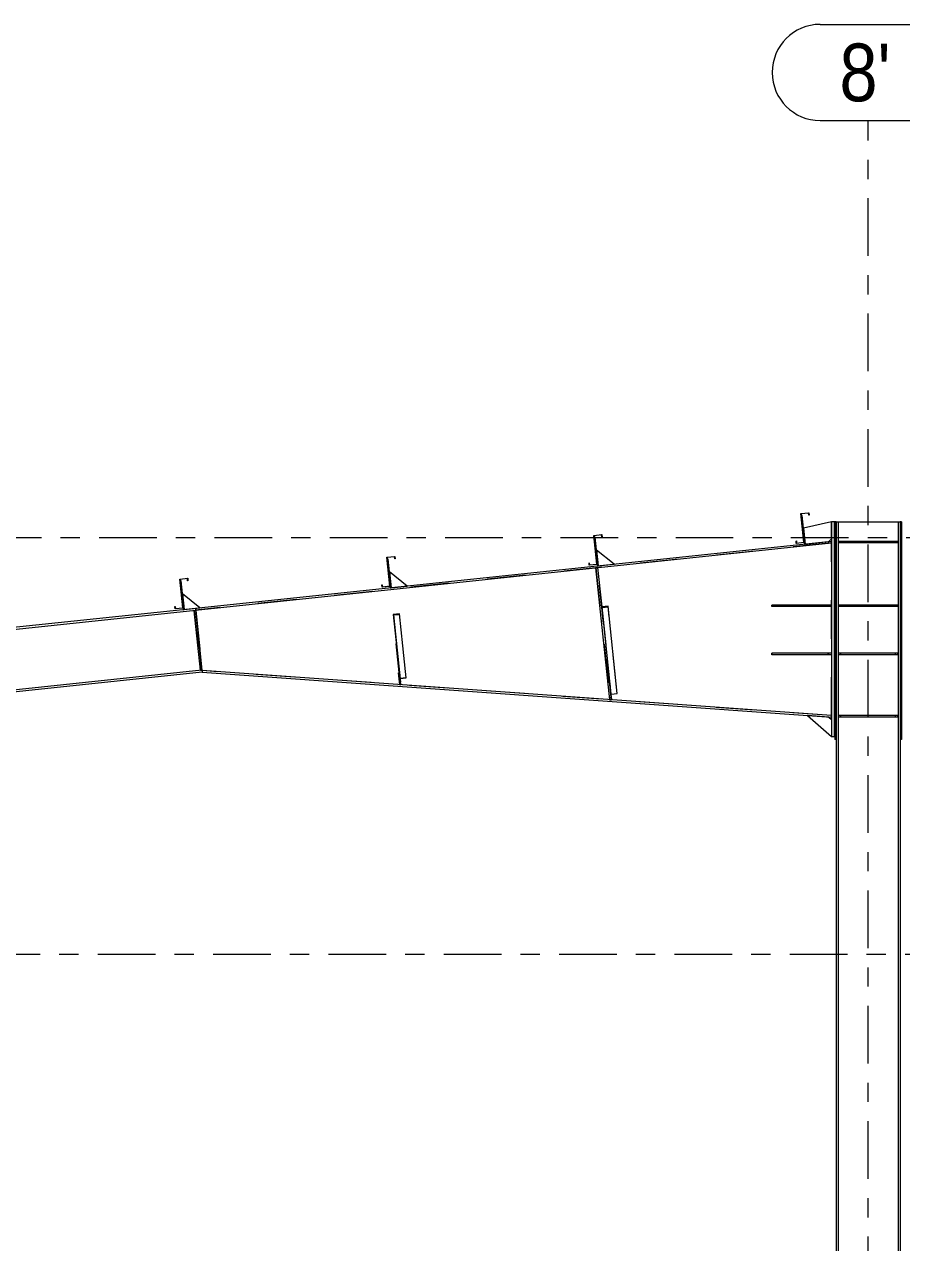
# Model space of a CAD drawing. Header units: millimetres. Extents: x -49 to 773, y -82 to 492.
# Drawn here: x 178.2 to 223.8, y 241.3 to 304.7 of the extents above; entities that cross this region are included whole.
import ezdxf

# ---------------------------------------------------------------- set-up
doc = ezdxf.new("R2010")
doc.units = ezdxf.units.MM
for name, pattern in [('XKITLINE00', [0]), ('XKITLINE02', [4, 2, -2]), ('XKITLINE03', [6, 3, -1, 1, -1])]:
    doc.linetypes.add(name, pattern=pattern)
doc.layers.add('Part', color=2, linetype='Continuous', lineweight=0)
doc.layers.add('S-grid', color=1, linetype='Continuous', lineweight=0)
doc.styles.add('ARIAL', font='ARIAL.TTF')

# ---------------------------------------------------------------- blocks, each defined once
blk = doc.blocks.new('*A201')
at = {"layer": 'Part'}
blk.add_hatch(color=3, dxfattribs=at).paths.add_polyline_path([(197.039, 276.987), (197.453, 277.03), (197.466, 276.906), (197.451, 276.904), (197.44, 277.014), (197.055, 276.973), (197.213, 275.48), (196.798, 275.436), (196.785, 275.56), (196.8, 275.562), (196.811, 275.453), (197.196, 275.493)], flags=17)
blk = doc.blocks.new('*A202')
at = {"layer": 'Part'}
blk.add_hatch(color=3, dxfattribs=at).paths.add_polyline_path([(207.812, 278.123), (208.226, 278.167), (208.24, 278.042), (208.225, 278.041), (208.213, 278.15), (207.829, 278.11), (207.986, 276.616), (207.572, 276.572), (207.559, 276.697), (207.574, 276.698), (207.585, 276.589), (207.97, 276.63)], flags=17)
blk = doc.blocks.new('*A203')
at = {"layer": 'Part'}
blk.add_hatch(color=3, dxfattribs=at).paths.add_polyline_path([(207.812, 278.123), (208.226, 278.167), (208.24, 278.042), (208.225, 278.041), (208.213, 278.15), (207.829, 278.11), (207.986, 276.616), (207.572, 276.572), (207.559, 276.697), (207.574, 276.698), (207.585, 276.589), (207.97, 276.63)], flags=17)
blk = doc.blocks.new('*A207')
at = {"layer": 'Part'}
blk.add_hatch(color=3, dxfattribs=at).paths.add_polyline_path([(208.218, 274.415), (208.55, 274.45), (208.553, 274.417), (208.238, 274.384), (208.303, 273.771), (208.286, 273.77)], flags=17)
blk = doc.blocks.new('*A208')
at = {"layer": 'Part'}
blk.add_hatch(color=3, dxfattribs=at).paths.add_polyline_path([(197.367, 274.011), (197.699, 274.046), (197.702, 274.02), (197.387, 273.987), (197.439, 273.492), (197.422, 273.49)], flags=17)
blk = doc.blocks.new('*A232')
at = {"layer": 'Part'}
blk.add_hatch(color=3, dxfattribs=at).paths.add_polyline_path([(218.586, 279.259), (219, 279.303), (219.013, 279.179), (218.998, 279.177), (218.987, 279.287), (218.602, 279.246), (218.76, 277.753), (218.345, 277.709), (218.332, 277.833), (218.347, 277.835), (218.359, 277.725), (218.743, 277.766)], flags=17)
blk = doc.blocks.new('*A233')
at = {"layer": 'Part'}
blk.add_hatch(color=3, dxfattribs=at).paths.add_polyline_path([(218.586, 279.259), (219, 279.303), (219.013, 279.179), (218.998, 279.177), (218.987, 279.287), (218.602, 279.246), (218.76, 277.753), (218.345, 277.709), (218.332, 277.833), (218.347, 277.835), (218.359, 277.725), (218.743, 277.766)], flags=17)
blk = doc.blocks.new('*A234')
at = {"layer": 'Part'}
blk.add_hatch(color=3, dxfattribs=at).paths.add_polyline_path([(186.265, 275.85), (186.679, 275.894), (186.692, 275.77), (186.677, 275.768), (186.666, 275.877), (186.281, 275.837), (186.439, 274.343), (186.025, 274.3), (186.011, 274.424), (186.026, 274.426), (186.038, 274.316), (186.422, 274.357)], flags=17)
blk = doc.blocks.new('*A235')
at = {"layer": 'Part'}
blk.add_hatch(color=3, dxfattribs=at).paths.add_polyline_path([(186.265, 275.85), (186.679, 275.894), (186.692, 275.77), (186.677, 275.768), (186.666, 275.877), (186.281, 275.837), (186.439, 274.343), (186.025, 274.3), (186.011, 274.424), (186.026, 274.426), (186.038, 274.316), (186.422, 274.357)], flags=17)
blk = doc.blocks.new('*A236')
at = {"layer": 'Part'}
blk.add_hatch(color=3, dxfattribs=at).paths.add_polyline_path([(197.039, 276.987), (197.453, 277.03), (197.466, 276.906), (197.451, 276.904), (197.44, 277.014), (197.055, 276.973), (197.213, 275.48), (196.798, 275.436), (196.785, 275.56), (196.8, 275.562), (196.811, 275.453), (197.196, 275.493)], flags=17)
blk = doc.blocks.new('*A1010')
at = {"layer": 'S-grid', "color": 1, "linetype": 'XKITLINE03', "lineweight": 0}
blk.add_line((134.068, 278.019), (310.099, 278.019), dxfattribs=at)
blk = doc.blocks.new('*A1011')
at = {"layer": 'S-grid', "color": 1, "linetype": 'XKITLINE03', "lineweight": 0}
blk.add_line((-10, 256.353), (505.59, 256.353), dxfattribs=at)
blk = doc.blocks.new('*A1057')
at = {"layer": 'S-grid', "color": 1, "linetype": 'XKITLINE03', "lineweight": 0}
blk.add_line((222.083, 160.659), (222.083, 299.704), dxfattribs=at)
at = {"layer": 'S-grid', "color": 3, "style": 'ARIAL', "width": 0.85}
blk.add_text("8'", height=3, dxfattribs=at).set_placement((220.589, 300.704))
blk = doc.blocks.new('*A1061')
at = {"layer": 'Part', "color": 2, "linetype": 'XKITLINE00', "lineweight": 0}
for p, q in [((197.646, 270.975), (197.687, 270.979)), ((197.711, 270.361), (197.646, 270.975)), ((197.71, 270.766), (197.753, 270.358))]:
    blk.add_line(p, q, dxfattribs=at)
at = {"layer": 'Part', "color": 7, "linetype": 'XKITLINE02', "lineweight": 0}
for p, q in [((197.687, 270.979), (197.71, 270.766)), ((197.698, 270.477), (197.74, 270.482)), ((197.711, 270.361), (197.711, 270.353)), ((197.753, 270.358), (197.711, 270.353))]:
    blk.add_line(p, q, dxfattribs=at)
blk = doc.blocks.new('*A1062')
at = {"layer": 'Part', "color": 2, "linetype": 'XKITLINE00', "lineweight": 0}
blk.add_line((198.091, 275.489), (197.175, 276.23), dxfattribs=at)
at = {"layer": 'Part', "color": 7, "linetype": 'XKITLINE02', "lineweight": 0}
for p, q in [((197.175, 276.23), (197.263, 275.401)), ((197.263, 275.401), (198.091, 275.489))]:
    blk.add_line(p, q, dxfattribs=at)
blk = doc.blocks.new('*A1063')
at = {"layer": 'Part', "color": 7, "linetype": 'XKITLINE02', "lineweight": 0}
for p, q in [((208.004, 276.45), (207.921, 276.442)), ((207.921, 276.442), (208.646, 269.563)), ((208.729, 269.572), (208.004, 276.45)), ((208.633, 269.687), (208.716, 269.696)), ((208.646, 269.563), (208.729, 269.572))]:
    blk.add_line(p, q, dxfattribs=at)
blk = doc.blocks.new('*A1064')
at = {"layer": 'Part', "color": 7, "linetype": 'XKITLINE02', "lineweight": 0}
for p, q in [((207.921, 276.442), (208.004, 276.45)), ((208.218, 274.415), (208.682, 270.02)), ((208.633, 269.687), (208.716, 269.696)), ((208.645, 269.578), (208.646, 269.563)), ((208.729, 269.572), (208.646, 269.563))]:
    blk.add_line(p, q, dxfattribs=at)
at = {"layer": 'Part', "color": 2, "linetype": 'XKITLINE00', "lineweight": 0}
for p, q in [((208.645, 269.578), (207.921, 276.442)), ((208.004, 276.45), (208.218, 274.415)), ((208.682, 270.02), (208.729, 269.572))]:
    blk.add_line(p, q, dxfattribs=at)
blk = doc.blocks.new('*A1065')
at = {"layer": 'Part', "color": 2, "linetype": 'XKITLINE00', "lineweight": 0}
for p, q in [((207.879, 278.029), (207.837, 278.025)), ((208.036, 276.538), (207.879, 278.029)), ((207.986, 276.616), (207.995, 276.533))]:
    blk.add_line(p, q, dxfattribs=at)
at = {"layer": 'Part', "color": 7, "linetype": 'XKITLINE02', "lineweight": 0}
for p, q in [((207.837, 278.025), (207.986, 276.616)), ((207.995, 276.533), (208.036, 276.538))]:
    blk.add_line(p, q, dxfattribs=at)
blk = doc.blocks.new('*A1069')
at = {"layer": 'Part', "color": 2, "linetype": 'XKITLINE00', "lineweight": 0}
for p, q in [((220.417, 278.837), (220.35, 278.837)), ((220.35, 278.837), (220.35, 267.503)), ((220.417, 278.837), (220.417, 267.503)), ((220.417, 267.503), (220.35, 267.503))]:
    blk.add_line(p, q, dxfattribs=at)
blk = doc.blocks.new('*A1070')
at = {"layer": 'Part', "color": 2, "linetype": 'XKITLINE00', "lineweight": 0}
for p, q in [((223.817, 278.837), (223.75, 278.837)), ((223.75, 278.837), (223.75, 267.503)), ((223.817, 278.837), (223.817, 267.503)), ((223.817, 267.503), (223.75, 267.503))]:
    blk.add_line(p, q, dxfattribs=at)
blk = doc.blocks.new('*A1071')
at = {"layer": 'Part', "color": 2, "linetype": 'XKITLINE00', "lineweight": 0}
for p, q in [((220.167, 278.837), (220.167, 267.67)), ((220.333, 278.837), (220.167, 278.837)), ((220.333, 267.67), (220.333, 278.837)), ((220.167, 267.67), (220.333, 267.67))]:
    blk.add_line(p, q, dxfattribs=at)
blk = doc.blocks.new('*A1073')
at = {"layer": 'Part', "color": 2, "linetype": 'XKITLINE00', "lineweight": 0}
for p, q in [((218.92, 268.758), (220.167, 267.67)), ((220.042, 268.678), (220.167, 268.544))]:
    blk.add_line(p, q, dxfattribs=at)
at = {"layer": 'Part', "color": 7, "linetype": 'XKITLINE02', "lineweight": 0}
for p, q in [((220.042, 268.678), (218.92, 268.758)), ((220.167, 268.544), (220.167, 267.67))]:
    blk.add_line(p, q, dxfattribs=at)
blk = doc.blocks.new('*A1075')
at = {"layer": 'Part', "color": 2, "linetype": 'XKITLINE00', "lineweight": 0}
for p, q in [((223.633, 268.753), (220.533, 268.753)), ((220.533, 268.67), (220.533, 268.753)), ((223.633, 268.67), (220.533, 268.67)), ((223.633, 268.753), (223.633, 268.67))]:
    blk.add_line(p, q, dxfattribs=at)
at = {"layer": 'Part', "color": 7, "linetype": 'XKITLINE02', "lineweight": 0}
for p, q in [((220.658, 268.67), (220.658, 268.753)), ((223.508, 268.67), (223.508, 268.753))]:
    blk.add_line(p, q, dxfattribs=at)
blk = doc.blocks.new('*A1076')
at = {"layer": 'Part', "color": 7, "linetype": 'XKITLINE02', "lineweight": 0}
for p, q in [((223.633, 268.753), (220.533, 268.753)), ((220.533, 268.753), (220.533, 268.67)), ((223.633, 268.67), (220.533, 268.67)), ((220.658, 268.67), (220.658, 268.753)), ((223.508, 268.67), (223.508, 268.753)), ((223.633, 268.67), (223.633, 268.753))]:
    blk.add_line(p, q, dxfattribs=at)
blk = doc.blocks.new('*A1077')
at = {"layer": 'Part', "color": 2, "linetype": 'XKITLINE00', "lineweight": 0}
for p, q in [((220.167, 272.003), (217.067, 272.003)), ((217.067, 272.003), (217.067, 271.92)), ((220.167, 271.92), (217.067, 271.92)), ((220, 271.92), (220, 272.003))]:
    blk.add_line(p, q, dxfattribs=at)
at = {"layer": 'Part', "color": 7, "linetype": 'XKITLINE02', "lineweight": 0}
for p, q in [((220.042, 271.92), (220.042, 272.003)), ((220.167, 272.003), (220.167, 271.92))]:
    blk.add_line(p, q, dxfattribs=at)
blk = doc.blocks.new('*A1078')
at = {"layer": 'Part', "color": 2, "linetype": 'XKITLINE00', "lineweight": 0}
for p, q in [((220.167, 274.503), (217.067, 274.503)), ((217.067, 274.503), (217.067, 274.42)), ((220.167, 274.42), (217.067, 274.42)), ((220, 274.42), (220, 274.503))]:
    blk.add_line(p, q, dxfattribs=at)
at = {"layer": 'Part', "color": 7, "linetype": 'XKITLINE02', "lineweight": 0}
for p, q in [((220.042, 274.42), (220.042, 274.503)), ((220.167, 274.503), (220.167, 274.42))]:
    blk.add_line(p, q, dxfattribs=at)
blk = doc.blocks.new('*A1079')
at = {"layer": 'Part', "color": 7, "linetype": 'XKITLINE02', "lineweight": 0}
for p, q in [((220.167, 272.003), (217.067, 272.003)), ((217.067, 271.92), (217.067, 272.003)), ((220.167, 271.92), (217.067, 271.92)), ((220, 271.92), (220, 272.003)), ((220.042, 271.92), (220.042, 272.003)), ((220.167, 272.003), (220.167, 271.92))]:
    blk.add_line(p, q, dxfattribs=at)
blk = doc.blocks.new('*A1080')
at = {"layer": 'Part', "color": 7, "linetype": 'XKITLINE02', "lineweight": 0}
for p, q in [((220.167, 274.503), (217.067, 274.503)), ((217.067, 274.42), (217.067, 274.503)), ((220.167, 274.42), (217.067, 274.42)), ((220, 274.42), (220, 274.503)), ((220.042, 274.42), (220.042, 274.503)), ((220.167, 274.503), (220.167, 274.42))]:
    blk.add_line(p, q, dxfattribs=at)
blk = doc.blocks.new('*A1081')
at = {"layer": 'Part', "color": 2, "linetype": 'XKITLINE00', "lineweight": 0}
for p, q in [((220.167, 278.837), (218.722, 278.503)), ((218.722, 278.503), (218.81, 277.674)), ((220.042, 277.804), (220.167, 277.942))]:
    blk.add_line(p, q, dxfattribs=at)
at = {"layer": 'Part', "color": 7, "linetype": 'XKITLINE02', "lineweight": 0}
for p, q in [((220.167, 277.942), (220.167, 278.837)), ((218.81, 277.674), (220.042, 277.804))]:
    blk.add_line(p, q, dxfattribs=at)
blk = doc.blocks.new('*A1082')
at = {"layer": 'Part', "color": 2, "linetype": 'XKITLINE00', "lineweight": 0}
for p, q in [((218.652, 279.166), (218.611, 279.161)), ((218.81, 277.674), (218.652, 279.166)), ((218.76, 277.753), (218.768, 277.67))]:
    blk.add_line(p, q, dxfattribs=at)
at = {"layer": 'Part', "color": 7, "linetype": 'XKITLINE02', "lineweight": 0}
for p, q in [((218.611, 279.161), (218.76, 277.753)), ((218.768, 277.67), (218.81, 277.674))]:
    blk.add_line(p, q, dxfattribs=at)
blk = doc.blocks.new('*A1087')
at = {"layer": 'Part', "color": 2, "linetype": 'XKITLINE00', "lineweight": 0}
for p, q in [((223.633, 272.003), (220.533, 272.003)), ((220.533, 271.92), (220.533, 272.003)), ((223.633, 271.92), (220.533, 271.92)), ((223.633, 272.003), (223.633, 271.92))]:
    blk.add_line(p, q, dxfattribs=at)
at = {"layer": 'Part', "color": 7, "linetype": 'XKITLINE02', "lineweight": 0}
for p, q in [((220.658, 271.92), (220.658, 272.003)), ((223.508, 271.92), (223.508, 272.003))]:
    blk.add_line(p, q, dxfattribs=at)
blk = doc.blocks.new('*A1088')
at = {"layer": 'Part', "color": 7, "linetype": 'XKITLINE02', "lineweight": 0}
for p, q in [((223.633, 272.003), (220.533, 272.003)), ((220.533, 272.003), (220.533, 271.92)), ((223.633, 271.92), (220.533, 271.92)), ((220.658, 271.92), (220.658, 272.003)), ((223.508, 271.92), (223.508, 272.003)), ((223.633, 271.92), (223.633, 272.003))]:
    blk.add_line(p, q, dxfattribs=at)
blk = doc.blocks.new('*A1089')
at = {"layer": 'Part', "color": 2, "linetype": 'XKITLINE00', "lineweight": 0}
for p, q in [((223.633, 274.503), (220.533, 274.503)), ((220.533, 274.42), (220.533, 274.503)), ((223.633, 274.42), (220.533, 274.42)), ((223.633, 274.503), (223.633, 274.42))]:
    blk.add_line(p, q, dxfattribs=at)
at = {"layer": 'Part', "color": 7, "linetype": 'XKITLINE02', "lineweight": 0}
for p, q in [((220.658, 274.42), (220.658, 274.503)), ((223.508, 274.42), (223.508, 274.503))]:
    blk.add_line(p, q, dxfattribs=at)
blk = doc.blocks.new('*A1090')
at = {"layer": 'Part', "color": 7, "linetype": 'XKITLINE02', "lineweight": 0}
for p, q in [((223.633, 274.503), (220.533, 274.503)), ((220.533, 274.503), (220.533, 274.42)), ((223.633, 274.42), (220.533, 274.42)), ((220.658, 274.42), (220.658, 274.503)), ((223.508, 274.42), (223.508, 274.503)), ((223.633, 274.42), (223.633, 274.503))]:
    blk.add_line(p, q, dxfattribs=at)
blk = doc.blocks.new('*A1093')
at = {"layer": 'Part', "color": 7, "linetype": 'XKITLINE02', "lineweight": 0}
for p, q in [((223.633, 277.816), (220.533, 277.816)), ((220.533, 277.816), (220.533, 277.733)), ((223.633, 277.733), (220.533, 277.733)), ((220.658, 277.733), (220.658, 277.816)), ((223.508, 277.733), (223.508, 277.816)), ((223.633, 277.733), (223.633, 277.816))]:
    blk.add_line(p, q, dxfattribs=at)
blk = doc.blocks.new('*A1094')
at = {"layer": 'Part', "color": 2, "linetype": 'XKITLINE00', "lineweight": 0}
for p, q in [((223.633, 277.816), (220.533, 277.816)), ((220.533, 277.733), (220.533, 277.816)), ((223.633, 277.733), (220.533, 277.733)), ((223.633, 277.816), (223.633, 277.733))]:
    blk.add_line(p, q, dxfattribs=at)
at = {"layer": 'Part', "color": 7, "linetype": 'XKITLINE02', "lineweight": 0}
for p, q in [((220.658, 277.733), (220.658, 277.816)), ((223.508, 277.733), (223.508, 277.816))]:
    blk.add_line(p, q, dxfattribs=at)
blk = doc.blocks.new('*A1209')
at = {"layer": 'Part', "color": 2, "linetype": 'XKITLINE00', "lineweight": 0}
for p, q in [((197.039, 276.987), (197.453, 277.03)), ((197.196, 275.493), (197.039, 276.987)), ((197.44, 277.014), (197.055, 276.973)), ((197.055, 276.973), (197.213, 275.48)), ((197.451, 276.904), (197.44, 277.014)), ((197.466, 276.906), (197.451, 276.904)), ((197.453, 277.03), (197.466, 276.906)), ((196.785, 275.56), (196.8, 275.562)), ((196.798, 275.436), (196.785, 275.56)), ((197.213, 275.48), (196.798, 275.436)), ((196.8, 275.562), (196.811, 275.453)), ((196.811, 275.453), (197.196, 275.493))]:
    blk.add_line(p, q, dxfattribs=at)
blk = doc.blocks.new('*A1210')
at = {"layer": 'Part', "color": 2, "linetype": 'XKITLINE00', "lineweight": 0}
for p, q in [((207.812, 278.123), (208.226, 278.167)), ((208.226, 278.167), (208.24, 278.042)), ((207.97, 276.63), (207.812, 278.123)), ((208.213, 278.15), (207.829, 278.11)), ((207.829, 278.11), (207.986, 276.616)), ((208.225, 278.041), (208.213, 278.15)), ((208.24, 278.042), (208.225, 278.041)), ((207.559, 276.697), (207.574, 276.698)), ((207.572, 276.572), (207.559, 276.697)), ((207.986, 276.616), (207.572, 276.572)), ((207.574, 276.698), (207.585, 276.589)), ((207.585, 276.589), (207.97, 276.63))]:
    blk.add_line(p, q, dxfattribs=at)
blk = doc.blocks.new('*A1211')
at = {"layer": 'Part', "color": 2, "linetype": 'XKITLINE00', "lineweight": 0}
for p, q in [((207.812, 278.123), (208.226, 278.167)), ((208.226, 278.167), (208.24, 278.042)), ((207.97, 276.63), (207.812, 278.123)), ((208.213, 278.15), (207.829, 278.11)), ((207.829, 278.11), (207.986, 276.616)), ((208.225, 278.041), (208.213, 278.15)), ((208.24, 278.042), (208.225, 278.041)), ((207.559, 276.697), (207.574, 276.698)), ((207.572, 276.572), (207.559, 276.697)), ((207.986, 276.616), (207.572, 276.572)), ((207.574, 276.698), (207.585, 276.589)), ((207.585, 276.589), (207.97, 276.63))]:
    blk.add_line(p, q, dxfattribs=at)
blk = doc.blocks.new('*A1212')
at = {"layer": 'Part', "color": 2, "linetype": 'XKITLINE00', "lineweight": 0}
for p, q in [((187.084, 274.328), (114.45, 266.667)), ((187.095, 274.22), (114.462, 266.559)), ((187.093, 274.245), (187.095, 274.22)), ((187.422, 271.121), (122.476, 264.27)), ((187.434, 271.013), (122.487, 264.162)), ((187.422, 271.121), (187.434, 271.013)), ((122.145, 264.235), (114.788, 263.459)), ((122.156, 264.128), (114.8, 263.352))]:
    blk.add_line(p, q, dxfattribs=at)
at = {"layer": 'Part', "color": 7, "linetype": 'XKITLINE02', "lineweight": 0}
for p, q in [((187.084, 274.328), (187.093, 274.245)), ((187.095, 274.22), (187.422, 271.121)), ((114.45, 266.667), (114.8, 263.352)), ((122.476, 264.27), (122.145, 264.235)), ((122.487, 264.162), (122.156, 264.128))]:
    blk.add_line(p, q, dxfattribs=at)
blk = doc.blocks.new('*A1213')
at = {"layer": 'Part', "color": 2, "linetype": 'XKITLINE00', "lineweight": 0}
for p, q in [((220.417, 278.837), (223.75, 278.837)), ((220.525, 278.837), (220.525, 229.853)), ((223.642, 278.837), (223.642, 229.853)), ((220.417, 267.503), (220.417, 181.311)), ((223.75, 267.503), (223.75, 181.311))]:
    blk.add_line(p, q, dxfattribs=at)
at = {"layer": 'Part', "color": 7, "linetype": 'XKITLINE02', "lineweight": 0}
for p, q in [((220.417, 267.503), (220.417, 278.837)), ((223.75, 278.837), (223.75, 267.503))]:
    blk.add_line(p, q, dxfattribs=at)
blk = doc.blocks.new('*A1223')
at = {"layer": 'Part', "color": 2, "linetype": 'XKITLINE00', "lineweight": 0}
for p, q in [((187.439, 271.096), (187.434, 271.013)), ((187.434, 271.013), (220.161, 268.67)), ((220.167, 268.753), (187.439, 271.096)), ((220.161, 268.67), (220.167, 268.753))]:
    blk.add_line(p, q, dxfattribs=at)
blk = doc.blocks.new('*A1224')
at = {"layer": 'Part', "color": 2, "linetype": 'XKITLINE00', "lineweight": 0}
for p, q in [((220.158, 277.816), (187.084, 274.328)), ((187.093, 274.245), (220.167, 277.733)), ((220.167, 277.733), (220.158, 277.816)), ((187.084, 274.328), (187.093, 274.245))]:
    blk.add_line(p, q, dxfattribs=at)
blk = doc.blocks.new('*A1225')
at = {"layer": 'Part', "color": 7, "linetype": 'XKITLINE02', "lineweight": 0}
for p, q in [((220.167, 277.733), (187.093, 274.245)), ((220.167, 268.753), (220.167, 277.733)), ((187.093, 274.245), (187.425, 271.097)), ((220.167, 268.753), (187.439, 271.096))]:
    blk.add_line(p, q, dxfattribs=at)
at = {"layer": 'Part', "color": 2, "linetype": 'XKITLINE00', "lineweight": 0}
blk.add_line((187.439, 271.096), (187.425, 271.097), dxfattribs=at)
blk = doc.blocks.new('*A1240')
at = {"layer": 'Part', "color": 2, "linetype": 'XKITLINE00', "lineweight": 0}
for p, q in [((186.332, 275.757), (186.29, 275.752)), ((186.489, 274.265), (186.332, 275.757)), ((186.439, 274.343), (186.448, 274.261))]:
    blk.add_line(p, q, dxfattribs=at)
at = {"layer": 'Part', "color": 7, "linetype": 'XKITLINE02', "lineweight": 0}
for p, q in [((186.29, 275.752), (186.439, 274.343)), ((186.448, 274.261), (186.489, 274.265))]:
    blk.add_line(p, q, dxfattribs=at)
blk = doc.blocks.new('*A1241')
at = {"layer": 'Part', "color": 2, "linetype": 'XKITLINE00', "lineweight": 0}
blk.add_line((187.318, 274.352), (186.402, 275.094), dxfattribs=at)
at = {"layer": 'Part', "color": 7, "linetype": 'XKITLINE02', "lineweight": 0}
for p, q in [((186.402, 275.094), (186.489, 274.265)), ((186.489, 274.265), (187.318, 274.352))]:
    blk.add_line(p, q, dxfattribs=at)
blk = doc.blocks.new('*A1242')
at = {"layer": 'Part', "color": 7, "linetype": 'XKITLINE02', "lineweight": 0}
for p, q in [((187.095, 274.22), (187.012, 274.211)), ((187.012, 274.211), (187.339, 271.112)), ((187.025, 274.087), (187.108, 274.096)), ((187.422, 271.121), (187.095, 274.22)), ((187.326, 271.236), (187.409, 271.245)), ((187.339, 271.112), (187.422, 271.121))]:
    blk.add_line(p, q, dxfattribs=at)
blk = doc.blocks.new('*A1243')
at = {"layer": 'Part', "color": 7, "linetype": 'XKITLINE02', "lineweight": 0}
for p, q in [((187.095, 274.22), (187.012, 274.211)), ((187.025, 274.087), (187.108, 274.096)), ((187.409, 271.245), (187.326, 271.236)), ((187.422, 271.121), (187.339, 271.112))]:
    blk.add_line(p, q, dxfattribs=at)
at = {"layer": 'Part', "color": 2, "linetype": 'XKITLINE00', "lineweight": 0}
for p, q in [((187.339, 271.112), (187.012, 274.211)), ((187.095, 274.22), (187.422, 271.121))]:
    blk.add_line(p, q, dxfattribs=at)
blk = doc.blocks.new('*A1244')
at = {"layer": 'Part', "color": 7, "linetype": 'XKITLINE02', "lineweight": 0}
for p, q in [((208.715, 269.706), (208.218, 274.415)), ((208.731, 269.708), (208.238, 274.384)), ((209.029, 269.903), (208.55, 274.45)), ((208.697, 269.877), (209.028, 269.912)), ((208.714, 269.87), (209.029, 269.903)), ((208.715, 269.706), (208.731, 269.708))]:
    blk.add_line(p, q, dxfattribs=at)
blk = doc.blocks.new('*A1245')
at = {"layer": 'Part', "color": 2, "linetype": 'XKITLINE00', "lineweight": 0}
for p, q in [((208.55, 274.45), (208.218, 274.415)), ((208.218, 274.415), (208.682, 270.02)), ((208.238, 274.384), (208.553, 274.417)), ((208.731, 269.708), (208.238, 274.384)), ((209.029, 269.903), (208.55, 274.45)), ((208.303, 273.771), (208.286, 273.77)), ((208.714, 269.87), (209.029, 269.903)), ((208.715, 269.706), (208.731, 269.708))]:
    blk.add_line(p, q, dxfattribs=at)
at = {"layer": 'Part', "color": 7, "linetype": 'XKITLINE02', "lineweight": 0}
for p, q in [((208.682, 270.02), (208.715, 269.706)), ((208.697, 269.877), (209.028, 269.912))]:
    blk.add_line(p, q, dxfattribs=at)
blk = doc.blocks.new('*A1246')
at = {"layer": 'Part', "color": 2, "linetype": 'XKITLINE00', "lineweight": 0}
blk.add_line((208.865, 276.625), (207.949, 277.366), dxfattribs=at)
at = {"layer": 'Part', "color": 7, "linetype": 'XKITLINE02', "lineweight": 0}
for p, q in [((207.949, 277.366), (208.036, 276.538)), ((208.036, 276.538), (208.865, 276.625))]:
    blk.add_line(p, q, dxfattribs=at)
blk = doc.blocks.new('*A1247')
at = {"layer": 'Part', "color": 2, "linetype": 'XKITLINE00', "lineweight": 0}
for p, q in [((197.699, 274.046), (197.367, 274.011)), ((197.367, 274.011), (197.71, 270.766)), ((197.387, 273.987), (197.702, 274.02)), ((197.387, 273.987), (197.439, 273.492)), ((198.049, 270.725), (197.699, 274.046)), ((197.439, 273.492), (197.422, 273.49)), ((197.439, 273.492), (197.755, 270.492)), ((197.734, 270.692), (198.049, 270.725)), ((197.739, 270.49), (197.755, 270.492))]:
    blk.add_line(p, q, dxfattribs=at)
at = {"layer": 'Part', "color": 7, "linetype": 'XKITLINE02', "lineweight": 0}
for p, q in [((197.71, 270.766), (197.739, 270.49)), ((197.717, 270.701), (198.048, 270.736))]:
    blk.add_line(p, q, dxfattribs=at)
blk = doc.blocks.new('*A1248')
at = {"layer": 'Part', "color": 7, "linetype": 'XKITLINE02', "lineweight": 0}
for p, q in [((197.739, 270.49), (197.367, 274.011)), ((197.755, 270.492), (197.387, 273.987)), ((198.049, 270.725), (197.699, 274.046)), ((197.717, 270.701), (198.048, 270.736)), ((197.734, 270.692), (198.049, 270.725)), ((197.739, 270.49), (197.755, 270.492))]:
    blk.add_line(p, q, dxfattribs=at)
blk = doc.blocks.new('*A1249')
at = {"layer": 'Part', "color": 7, "linetype": 'XKITLINE02', "lineweight": 0}
for p, q in [((197.687, 270.979), (197.646, 270.975)), ((197.646, 270.975), (197.711, 270.353)), ((197.753, 270.358), (197.687, 270.979)), ((197.698, 270.477), (197.74, 270.482)), ((197.711, 270.353), (197.753, 270.358))]:
    blk.add_line(p, q, dxfattribs=at)
blk = doc.blocks.new('*A1250')
at = {"layer": 'Part', "color": 2, "linetype": 'XKITLINE00', "lineweight": 0}
for p, q in [((197.105, 276.893), (197.064, 276.889)), ((197.263, 275.401), (197.105, 276.893)), ((197.213, 275.48), (197.221, 275.397))]:
    blk.add_line(p, q, dxfattribs=at)
at = {"layer": 'Part', "color": 7, "linetype": 'XKITLINE02', "lineweight": 0}
for p, q in [((197.064, 276.889), (197.213, 275.48)), ((197.221, 275.397), (197.263, 275.401))]:
    blk.add_line(p, q, dxfattribs=at)
blk = doc.blocks.new('*A1300')
at = {"layer": 'Part', "color": 2, "linetype": 'XKITLINE00', "lineweight": 0}
for p, q in [((218.586, 279.259), (219, 279.303)), ((218.743, 277.766), (218.586, 279.259)), ((218.987, 279.287), (218.602, 279.246)), ((218.602, 279.246), (218.76, 277.753)), ((218.998, 279.177), (218.987, 279.287)), ((219.013, 279.179), (218.998, 279.177)), ((219, 279.303), (219.013, 279.179)), ((218.332, 277.833), (218.347, 277.835)), ((218.345, 277.709), (218.332, 277.833)), ((218.76, 277.753), (218.345, 277.709)), ((218.347, 277.835), (218.359, 277.725)), ((218.359, 277.725), (218.743, 277.766))]:
    blk.add_line(p, q, dxfattribs=at)
blk = doc.blocks.new('*A1301')
at = {"layer": 'Part', "color": 2, "linetype": 'XKITLINE00', "lineweight": 0}
for p, q in [((218.586, 279.259), (219, 279.303)), ((218.743, 277.766), (218.586, 279.259)), ((218.987, 279.287), (218.602, 279.246)), ((218.602, 279.246), (218.76, 277.753)), ((218.998, 279.177), (218.987, 279.287)), ((219.013, 279.179), (218.998, 279.177)), ((219, 279.303), (219.013, 279.179)), ((218.332, 277.833), (218.347, 277.835)), ((218.345, 277.709), (218.332, 277.833)), ((218.76, 277.753), (218.345, 277.709)), ((218.347, 277.835), (218.359, 277.725)), ((218.359, 277.725), (218.743, 277.766))]:
    blk.add_line(p, q, dxfattribs=at)
blk = doc.blocks.new('*A1302')
at = {"layer": 'Part', "color": 2, "linetype": 'XKITLINE00', "lineweight": 0}
for p, q in [((186.265, 275.85), (186.679, 275.894)), ((186.422, 274.357), (186.265, 275.85)), ((186.666, 275.877), (186.281, 275.837)), ((186.281, 275.837), (186.439, 274.343)), ((186.677, 275.768), (186.666, 275.877)), ((186.692, 275.77), (186.677, 275.768)), ((186.679, 275.894), (186.692, 275.77)), ((186.011, 274.424), (186.026, 274.426)), ((186.025, 274.3), (186.011, 274.424)), ((186.026, 274.426), (186.038, 274.316)), ((186.038, 274.316), (186.422, 274.357)), ((186.439, 274.343), (186.025, 274.3))]:
    blk.add_line(p, q, dxfattribs=at)
blk = doc.blocks.new('*A1303')
at = {"layer": 'Part', "color": 2, "linetype": 'XKITLINE00', "lineweight": 0}
for p, q in [((186.265, 275.85), (186.679, 275.894)), ((186.422, 274.357), (186.265, 275.85)), ((186.666, 275.877), (186.281, 275.837)), ((186.281, 275.837), (186.439, 274.343)), ((186.677, 275.768), (186.666, 275.877)), ((186.692, 275.77), (186.677, 275.768)), ((186.679, 275.894), (186.692, 275.77)), ((186.011, 274.424), (186.026, 274.426)), ((186.025, 274.3), (186.011, 274.424)), ((186.026, 274.426), (186.038, 274.316)), ((186.038, 274.316), (186.422, 274.357)), ((186.439, 274.343), (186.025, 274.3))]:
    blk.add_line(p, q, dxfattribs=at)
blk = doc.blocks.new('*A1304')
at = {"layer": 'Part', "color": 2, "linetype": 'XKITLINE00', "lineweight": 0}
for p, q in [((197.039, 276.987), (197.453, 277.03)), ((197.196, 275.493), (197.039, 276.987)), ((197.44, 277.014), (197.055, 276.973)), ((197.055, 276.973), (197.213, 275.48)), ((197.451, 276.904), (197.44, 277.014)), ((197.466, 276.906), (197.451, 276.904)), ((197.453, 277.03), (197.466, 276.906)), ((196.785, 275.56), (196.8, 275.562)), ((196.798, 275.436), (196.785, 275.56)), ((197.213, 275.48), (196.798, 275.436)), ((196.8, 275.562), (196.811, 275.453)), ((196.811, 275.453), (197.196, 275.493))]:
    blk.add_line(p, q, dxfattribs=at)
blk = doc.blocks.new('*A1305')
at = {"layer": 'S-grid', "color": 1, "linetype": 'XKITLINE00', "lineweight": 0}
for p, q in [((219.589, 304.704), (224.577, 304.704)), ((219.589, 299.704), (224.577, 299.704))]:
    blk.add_line(p, q, dxfattribs=at)
for centre, start, end in [((219.589, 302.204), 90, 270), ((224.577, 302.204), 270, 90)]:
    blk.add_arc(centre, 2.5, start, end, dxfattribs=at)

msp = doc.modelspace()

# ---------------------------------------------------------------- block references
at = {"lineweight": 0}
for name in ['*A1305', '*A1057', '*A1010', '*A232', '*A233', '*A1300', '*A1301', '*A1082', '*A1081', '*A1071', '*A1069', '*A1213', '*A1070', '*A202', '*A203', '*A1210', '*A1211', '*A1224', '*A1225', '*A1065', '*A1093', '*A1094', '*A201', '*A236', '*A1209', '*A1304', '*A1250', '*A1246', '*A1063', '*A1064', '*A234', '*A235', '*A1302', '*A1303', '*A1240', '*A1062', '*A1241', '*A207', '*A1244', '*A1245', '*A1078', '*A1080', '*A1089', '*A1090', '*A1212', '*A1242', '*A1243', '*A208', '*A1247', '*A1248', '*A1077', '*A1079', '*A1087', '*A1088', '*A1223', '*A1061', '*A1249', '*A1073', '*A1075', '*A1076', '*A1011']:
    msp.add_blockref(name, (0, 0), dxfattribs=at)

doc.saveas('drawing.dxf')
